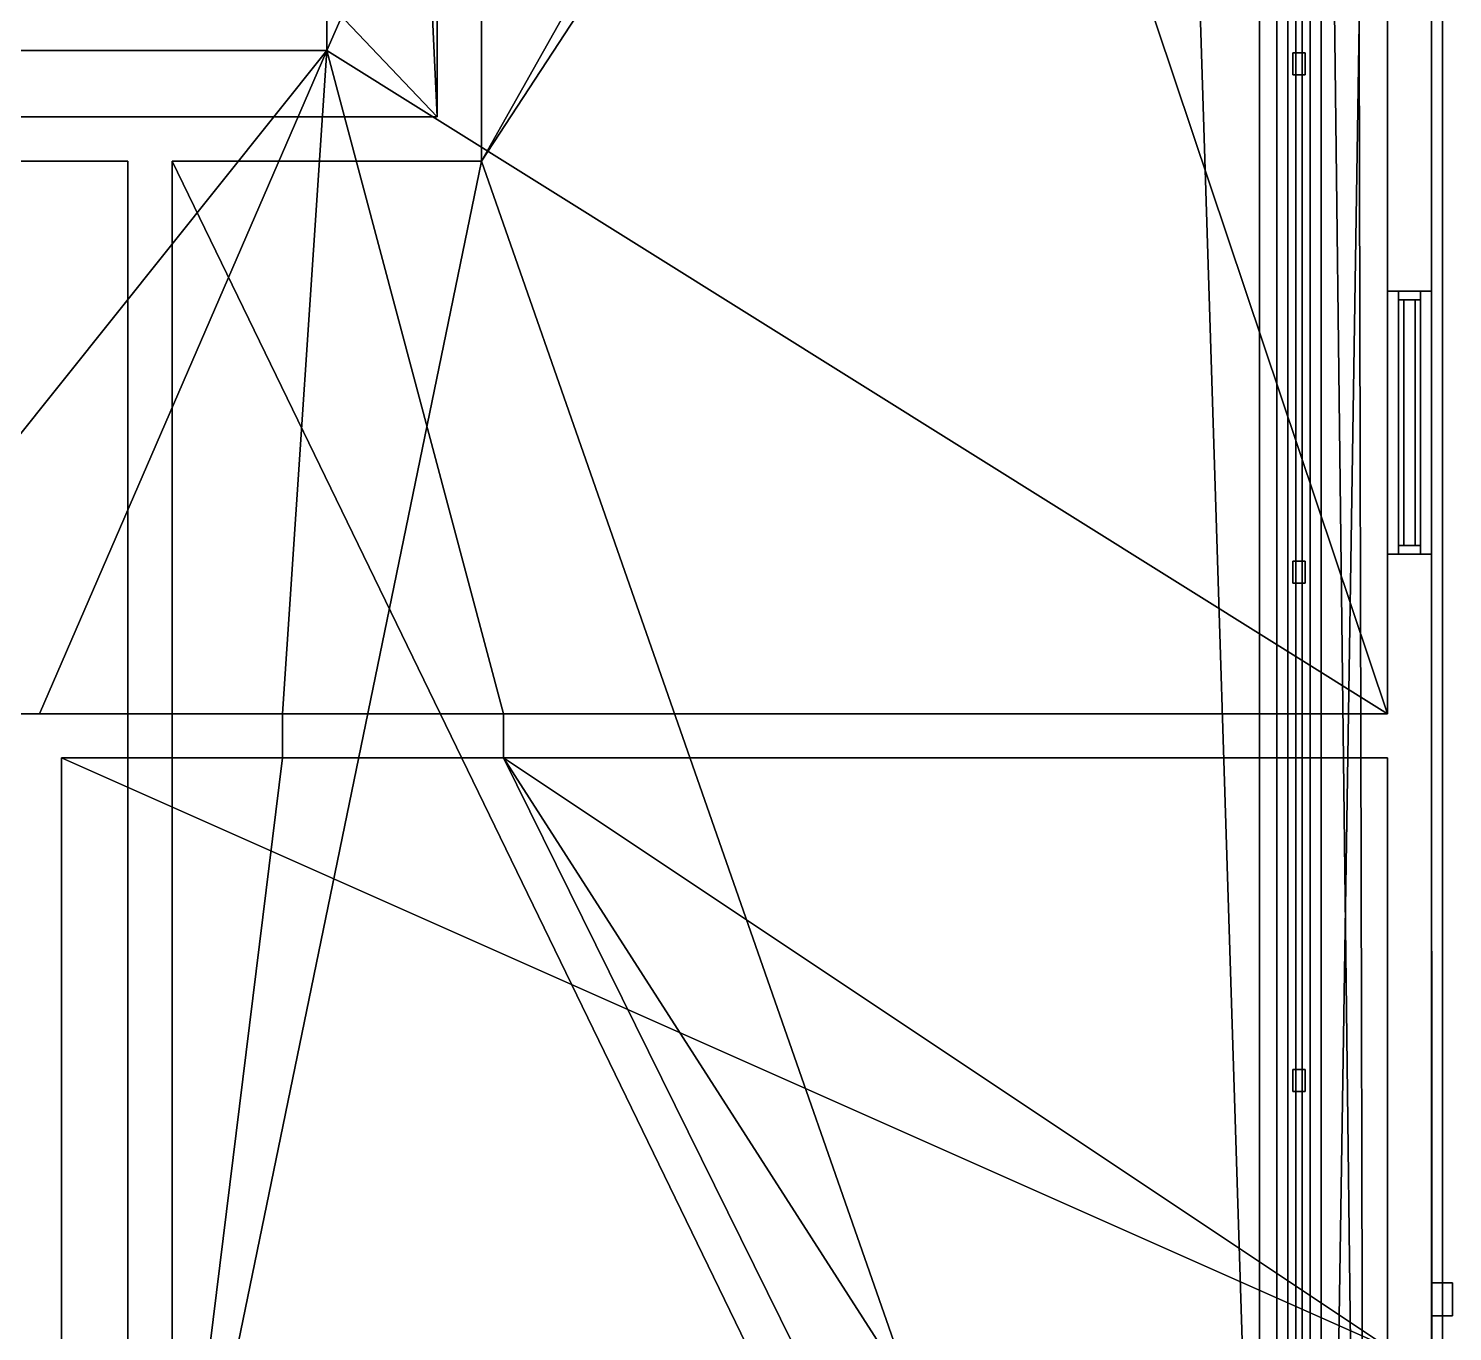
# Model space of a CAD drawing. Extents: x -7.1 to 5.5, y -11 to 12.
# Drawn here: x -0.96 to 5.48, y -5.3 to 0.6 of the extents above; entities that cross this region are included whole.
import ezdxf

# ---------------------------------------------------------------- set-up
doc = ezdxf.new("R2010")
doc.units = 0

msp = doc.modelspace()

# ---------------------------------------------------------------- linework, layer by layer
for points in [[(4.89, 7.2, 0.0953), (4.89, 5.7, 0.0953), (5.09, -10.8667, 0.0953), (5.04, 10.1, 0.0953)], [(5.09, -10.8667, 0.0953), (5.09, -10.8667, -0.0047), (5.04, 10.1, -0.0047), (5.04, 10.1, 0.0953)], [(4.89, 7.2, 3.0953), (4.89, 9.9, 3.2953), (4.89, -10.5, 3.2953), (4.89, 5.7, 3.0953)], [(4.89, 9.9, 3.2953), (5.14, 7.7, 3.2953), (5.14, 5.7, 3.2953), (4.89, -10.5, 3.2953)], [(5.39, 5.7, 22.7697), (5.44, 5.75, 22.7697), (5.44, -11.05, 22.7697), (5.39, -11, 22.7697)], [(5.39, -11, 22.9), (5.44, -11.05, 22.9), (5.44, 5.75, 22.9), (5.39, 5.7, 22.9)], [(5.44, 5.75, 22.7697), (5.44, 5.75, 22.9), (5.44, -11.05, 22.9), (5.44, -11.05, 22.7697)], [(0.39, 0.5, 6.4953), (0.39, 0.5, 3.4953), (0.39, 5.7, 3.4953), (0.39, 5.7, 6.4953)], [(2.54, 5.4, 6.4953), (0.39, 0.5, 6.4953), (0.39, 5.7, 6.4953)], [(2.54, 5.4, 3.4953), (0.39, 5.7, 3.4953), (0.39, 0.5, 3.4953)], [(0.39, 0.5, 10.0953), (0.39, 0.5, 7.0953), (0.39, 5.7, 7.0953), (0.39, 5.7, 10.0953)], [(2.54, 5.4, 10.0953), (0.39, 0.5, 10.0953), (0.39, 5.7, 10.0953)], [(2.54, 5.4, 7.0953), (0.39, 5.7, 7.0953), (0.39, 0.5, 7.0953)], [(0.39, 0.5, 13.6953), (0.39, 0.5, 10.6953), (0.39, 5.7, 10.6953), (0.39, 5.7, 13.6953)], [(2.54, 5.4, 13.6953), (0.39, 0.5, 13.6953), (0.39, 5.7, 13.6953)], [(2.54, 5.4, 10.6953), (0.39, 5.7, 10.6953), (0.39, 0.5, 10.6953)], [(0.39, 0.5, 17.2953), (0.39, 0.5, 14.2953), (0.39, 5.7, 14.2953), (0.39, 5.7, 17.2953)], [(2.54, 5.4, 17.2953), (0.39, 0.5, 17.2953), (0.39, 5.7, 17.2953)], [(2.54, 5.4, 14.2953), (0.39, 5.7, 14.2953), (0.39, 0.5, 14.2953)], [(0.39, 0.5, 20.8953), (0.39, 0.5, 17.8953), (0.39, 5.7, 17.8953), (0.39, 5.7, 20.8953)], [(2.54, 5.4, 20.8953), (0.39, 0.5, 20.8953), (0.39, 5.7, 20.8953)], [(2.54, 5.4, 17.8953), (0.39, 5.7, 17.8953), (0.39, 0.5, 17.8953)], [(1.09, 0, 3.0953), (1.09, 5.7, 3.0953), (4.19, 5.5, 3.0953)], [(1.09, 0, 0.0953), (4.19, 5.5, 0.0953), (4.19, 5.7, 0.0953), (1.09, 5.7, 0.0953)], [(1.09, 0, 3.0953), (1.09, 0, 0.0953), (1.09, 5.7, 0.0953), (1.09, 5.7, 3.0953)], [(5.39, -11, 23.0261), (5.39, 5.7, 23.0261), (4.6118, 5.1986, 23.0261), (4.6118, -10.4986, 23.0261)], [(4.89, 5.7, 3.0953), (4.89, -10.5, 3.2953), (4.89, -8.88, 2.8703), (4.89, 5.13, 2.8703)], [(4.89, -10.5, 3.2953), (5.14, 5.7, 3.2953), (5.39, 5.7, 3.2953), (5.39, -11, 3.2953)], [(4.89, -10.5, 0.0953), (4.89, 5.7, 0.0953), (4.89, 5.13, 0.4203), (4.89, -8.88, 0.4203)], [(4.89, 5.7, 0.0953), (4.89, -10.5, 0.0953), (5.09, -10.8667, 0.0953)], [(5.39, 5.7, 3.2953), (5.39, 5.7, 3.4953), (5.39, -11, 3.4953), (5.39, -11, 3.2953)], [(5.39, 5.7, 21.4953), (5.39, 5.7, 23.0261), (5.39, -11, 23.0261), (5.39, -11, 21.4953)], [(0.89, 0.2, 3.0953), (-1.11, 2.3, 3.0953), (-1.11, 5.5, 3.0953), (0.89, 5.5, 3.0953)], [(0.64, 5.5, 0.0953), (-0.36, 5.5, 0.0953), (-1.11, 2.3, 0.0953), (0.89, 0.2, 0.0953)], [(0.89, 0.2, 0.0953), (0.89, 5.5, 0.0953), (0.64, 5.5, 0.0953)], [(0.89, 0.2, 0.0953), (0.89, 0.2, 3.0953), (0.89, 5.5, 3.0953), (0.89, 5.5, 0.0953)], [(1.09, 0, 3.0953), (4.19, 5.5, 3.0953), (4.69, 5.5, 3.0953)], [(4.69, -10.3, 3.0953), (1.09, 0, 3.0953), (4.69, 5.5, 3.0953)], [(4.69, -10.3, 0.0953), (4.19, 5.5, 0.0953), (1.09, 0, 0.0953)], [(4.69, -10.3, 0.0953), (4.69, 5.5, 0.0953), (4.19, 5.5, 0.0953)], [(4.69, -10.3, 3.0953), (4.69, 5.5, 3.0953), (4.69, 5.13, 2.8703), (4.69, -8.88, 2.8703)], [(4.69, -10.3, 0.0953), (4.69, -8.88, 0.4203), (4.69, 5.13, 0.4203), (4.69, 5.5, 0.0953)], [(2.54, 5.4, 6.4953), (5.19, -2.5, 6.4953), (0.39, 0.5, 6.4953)], [(5.19, -2.5, 3.4953), (2.54, 5.4, 3.4953), (0.39, 0.5, 3.4953)], [(2.54, 5.4, 10.0953), (5.19, -2.5, 10.0953), (0.39, 0.5, 10.0953)], [(5.19, -2.5, 7.0953), (2.54, 5.4, 7.0953), (0.39, 0.5, 7.0953)], [(2.54, 5.4, 13.6953), (5.19, -2.5, 13.6953), (0.39, 0.5, 13.6953)], [(5.19, -2.5, 10.6953), (2.54, 5.4, 10.6953), (0.39, 0.5, 10.6953)], [(2.54, 5.4, 17.2953), (5.19, -2.5, 17.2953), (0.39, 0.5, 17.2953)], [(5.19, -2.5, 14.2953), (2.54, 5.4, 14.2953), (0.39, 0.5, 14.2953)], [(2.54, 5.4, 20.8953), (5.19, -2.5, 20.8953), (0.39, 0.5, 20.8953)], [(5.19, -2.5, 17.8953), (2.54, 5.4, 17.8953), (0.39, 0.5, 17.8953)], [(5.19, -2.5, 3.4953), (5.19, 1.45, 3.4953), (2.54, 5.4, 3.4953)], [(5.19, 1.45, 6.4953), (5.19, -2.5, 6.4953), (2.54, 5.4, 6.4953)], [(5.19, -2.5, 7.0953), (5.19, 1.45, 7.0953), (2.54, 5.4, 7.0953)], [(5.19, 1.45, 10.0953), (5.19, -2.5, 10.0953), (2.54, 5.4, 10.0953)], [(5.19, -2.5, 10.6953), (5.19, 1.45, 10.6953), (2.54, 5.4, 10.6953)], [(5.19, 1.45, 13.6953), (5.19, -2.5, 13.6953), (2.54, 5.4, 13.6953)], [(5.19, -2.5, 14.2953), (5.19, 1.45, 14.2953), (2.54, 5.4, 14.2953)], [(5.19, 1.45, 17.2953), (5.19, -2.5, 17.2953), (2.54, 5.4, 17.2953)], [(5.19, -2.5, 17.8953), (5.19, 1.45, 17.8953), (2.54, 5.4, 17.8953)], [(5.19, 1.45, 20.8953), (5.19, -2.5, 20.8953), (2.54, 5.4, 20.8953)], [(-6.2318, -10.4986, 23.4761), (4.6118, -10.4986, 23.4761), (4.6118, 5.1986, 23.4761), (-6.2318, 5.1986, 23.4761)], [(4.6118, 5.1986, 23.0261), (4.6118, 5.1986, 23.4761), (4.6118, -10.4986, 23.4761), (4.6118, -10.4986, 23.0261)], [(4.89, -8.88, 2.8703), (4.69, -8.88, 2.8703), (4.69, 5.13, 2.8703), (4.89, 5.13, 2.8703)], [(4.89, -8.88, 0.4203), (4.89, 5.13, 0.4203), (4.69, 5.13, 0.4203), (4.69, -8.88, 0.4203)], [(4.74, 5.13, 2.8703), (4.74, 5.08, 2.8203), (4.74, -8.83, 2.8203), (4.74, -8.88, 2.8703)], [(4.74, -8.88, 0.4203), (4.74, -8.83, 0.4703), (4.74, 5.08, 0.4703), (4.74, 5.13, 0.4203)], [(4.84, -8.88, 2.8703), (4.84, -8.83, 2.8203), (4.84, 5.08, 2.8203), (4.84, 5.13, 2.8703)], [(4.84, 5.13, 0.4203), (4.84, 5.08, 0.4703), (4.84, -8.83, 0.4703), (4.84, -8.88, 0.4203)], [(4.74, 5.08, 0.4703), (4.74, -8.83, 0.4703), (4.84, -8.83, 0.4703), (4.84, 5.08, 0.4703)], [(4.84, -8.83, 2.8203), (4.74, -8.83, 2.8203), (4.74, 5.08, 2.8203), (4.84, 5.08, 2.8203)], [(4.775, -8.83, 0.4703), (4.775, -8.83, 2.8203), (4.775, 5.08, 2.8203), (4.775, 5.08, 0.4703)], [(4.805, -8.83, 0.4703), (4.775, -8.83, 0.4703), (4.775, 5.08, 0.4703), (4.805, 5.08, 0.4703)], [(4.805, -8.83, 2.8203), (4.805, 5.08, 2.8203), (4.775, 5.08, 2.8203), (4.775, -8.83, 2.8203)], [(4.805, 5.08, 0.4703), (4.805, 5.08, 2.8203), (4.805, -8.83, 2.8203), (4.805, -8.83, 0.4703)], [(-6.31, 0.2, 3.0953), (-6.31, 2.3, 3.0953), (-1.11, 2.3, 3.0953), (0.89, 0.2, 3.0953)], [(0.89, 0.2, 0.0953), (-1.11, 2.3, 0.0953), (-6.31, 2.3, 0.0953), (-6.31, 0.2, 0.0953)], [(5.19, -2.5, 3.4953), (5.19, -1.7784, 4.3173), (5.19, -0.5882, 4.3173), (5.19, 1.45, 3.4953)], [(5.19, 1.45, 6.4953), (5.19, -0.5882, 5.6732), (5.19, -1.7784, 5.6732), (5.19, -2.5, 6.4953)], [(5.19, 1.45, 3.4953), (5.19, -0.5882, 4.3173), (5.19, -0.5882, 5.6732), (5.19, 1.45, 6.4953)], [(5.19, -2.5, 7.0953), (5.19, -1.7784, 7.9173), (5.19, -0.5882, 7.9173), (5.19, 1.45, 7.0953)], [(5.19, 1.45, 10.0953), (5.19, -0.5882, 9.2733), (5.19, -1.7784, 9.2733), (5.19, -2.5, 10.0953)], [(5.19, 1.45, 7.0953), (5.19, -0.5882, 7.9173), (5.19, -0.5882, 9.2733), (5.19, 1.45, 10.0953)], [(5.19, -2.5, 10.6953), (5.19, -1.7784, 11.5173), (5.19, -0.5882, 11.5173), (5.19, 1.45, 10.6953)], [(5.19, 1.45, 13.6953), (5.19, -0.5882, 12.8733), (5.19, -1.7784, 12.8733), (5.19, -2.5, 13.6953)], [(5.19, 1.45, 10.6953), (5.19, -0.5882, 11.5173), (5.19, -0.5882, 12.8733), (5.19, 1.45, 13.6953)], [(5.19, -2.5, 14.2953), (5.19, -1.7784, 15.1173), (5.19, -0.5882, 15.1173), (5.19, 1.45, 14.2953)], [(5.19, 1.45, 17.2953), (5.19, -0.5882, 16.4733), (5.19, -1.7784, 16.4733), (5.19, -2.5, 17.2953)], [(5.19, 1.45, 14.2953), (5.19, -0.5882, 15.1173), (5.19, -0.5882, 16.4733), (5.19, 1.45, 17.2953)], [(5.19, -2.5, 17.8953), (5.19, -1.7784, 18.7173), (5.19, -0.5882, 18.7173), (5.19, 1.45, 17.8953)], [(5.19, 1.45, 20.8953), (5.19, -0.5882, 20.0733), (5.19, -1.7784, 20.0733), (5.19, -2.5, 20.8953)], [(5.19, 1.45, 17.8953), (5.19, -0.5882, 18.7173), (5.19, -0.5882, 20.0733), (5.19, 1.45, 20.8953)], [(5.39, 1.45, 7.0953), (5.39, -0.5882, 5.6732), (5.39, -0.5882, 4.3173), (5.39, 1.45, 3.4953)], [(5.39, 1.45, 3.4953), (5.39, -0.5882, 4.3173), (5.39, -1.7784, 4.3173), (5.39, -5.3667, 3.4953)], [(5.39, -5.3667, 7.0953), (5.39, -1.7784, 5.6732), (5.39, -0.5882, 5.6732), (5.39, 1.45, 7.0953)], [(5.39, 1.45, 10.6953), (5.39, -0.5882, 9.2733), (5.39, -0.5882, 7.9173), (5.39, 1.45, 7.0953)], [(5.39, 1.45, 7.0953), (5.39, -0.5882, 7.9173), (5.39, -1.7784, 7.9173), (5.39, -5.3667, 7.0953)], [(5.39, -5.3667, 10.6953), (5.39, -1.7784, 9.2733), (5.39, -0.5882, 9.2733), (5.39, 1.45, 10.6953)], [(5.39, 1.45, 14.2953), (5.39, -0.5882, 12.8733), (5.39, -0.5882, 11.5173), (5.39, 1.45, 10.6953)], [(5.39, 1.45, 10.6953), (5.39, -0.5882, 11.5173), (5.39, -1.7784, 11.5173), (5.39, -5.3667, 10.6953)], [(5.39, -5.3667, 14.2953), (5.39, -1.7784, 12.8733), (5.39, -0.5882, 12.8733), (5.39, 1.45, 14.2953)], [(5.39, 1.45, 17.8953), (5.39, -0.5882, 16.4733), (5.39, -0.5882, 15.1173), (5.39, 1.45, 14.2953)], [(5.39, 1.45, 14.2953), (5.39, -0.5882, 15.1173), (5.39, -1.7784, 15.1173), (5.39, -5.3667, 14.2953)], [(5.39, -5.3667, 17.8953), (5.39, -1.7784, 16.4733), (5.39, -0.5882, 16.4733), (5.39, 1.45, 17.8953)], [(5.39, 1.45, 17.8953), (5.39, -0.5882, 18.7173), (5.39, -1.7784, 18.7173), (5.3905, -5.3667, 17.8953)], [(5.39, 1.45, 21.4953), (5.39, -0.5882, 20.0733), (5.39, -0.5882, 18.7173), (5.39, 1.45, 17.8953)], [(5.39, -5.3667, 21.4953), (5.39, -1.7784, 20.0733), (5.39, -0.5882, 20.0733), (5.39, 1.45, 21.4953)], [(-6.81, 0.5, 6.4953), (-6.81, 0.5, 3.5309), (0.39, 0.5, 3.4953), (0.39, 0.5, 6.4953)], [(0.39, 0.5, 3.4953), (-6.81, 0.5, 3.5309), (-3.01, -2.5, 3.4953), (-2.01, -2.5, 3.4953)], [(-0.91, -2.5, 6.4953), (-6.81, -2.5, 6.4953), (-6.81, 0.5, 6.4953), (0.39, 0.5, 6.4953)], [(-6.81, 0.5, 10.0953), (-6.81, 0.5, 7.1309), (0.39, 0.5, 7.0953), (0.39, 0.5, 10.0953)], [(0.39, 0.5, 7.0953), (-6.81, 0.5, 7.1309), (-3.01, -2.5, 7.0953), (-2.01, -2.5, 7.0953)], [(-0.91, -2.5, 10.0953), (-6.81, -2.5, 10.0953), (-6.81, 0.5, 10.0953), (0.39, 0.5, 10.0953)], [(-6.81, 0.5, 13.6953), (-6.81, 0.5, 10.7309), (0.39, 0.5, 10.6953), (0.39, 0.5, 13.6953)], [(0.39, 0.5, 10.6953), (-6.81, 0.5, 10.7309), (-3.01, -2.5, 10.6953), (-2.01, -2.5, 10.6953)], [(-0.91, -2.5, 13.6953), (-6.81, -2.5, 13.6953), (-6.81, 0.5, 13.6953), (0.39, 0.5, 13.6953)], [(-6.81, 0.5, 17.2953), (-6.81, 0.5, 14.3309), (0.39, 0.5, 14.2953), (0.39, 0.5, 17.2953)], [(0.39, 0.5, 14.2953), (-6.81, 0.5, 14.3309), (-3.01, -2.5, 14.2953), (-2.01, -2.5, 14.2953)], [(-0.91, -2.5, 17.2953), (-6.81, -2.5, 17.2953), (-6.81, 0.5, 17.2953), (0.39, 0.5, 17.2953)], [(-6.81, 0.5, 20.8953), (-6.81, 0.5, 17.9309), (0.39, 0.5, 17.8953), (0.39, 0.5, 20.8953)], [(0.39, 0.5, 17.8953), (-6.81, 0.5, 17.9309), (-3.01, -2.5, 17.8953), (-2.01, -2.5, 17.8953)], [(-0.91, -2.5, 20.8953), (-6.81, -2.5, 20.8953), (-6.81, 0.5, 20.8953), (0.39, 0.5, 20.8953)], [(-2.01, -2.5, 3.4953), (0.19, -2.5, 3.4953), (0.39, 0.5, 3.4953)], [(-2.01, -2.5, 7.0953), (0.19, -2.5, 7.0953), (0.39, 0.5, 7.0953)], [(-2.01, -2.5, 10.6953), (0.19, -2.5, 10.6953), (0.39, 0.5, 10.6953)], [(-2.01, -2.5, 14.2953), (0.19, -2.5, 14.2953), (0.39, 0.5, 14.2953)], [(-2.01, -2.5, 17.8953), (0.19, -2.5, 17.8953), (0.39, 0.5, 17.8953)], [(5.19, -2.5, 6.4953), (-0.91, -2.5, 6.4953), (0.39, 0.5, 6.4953)], [(5.19, -2.5, 10.0953), (-0.91, -2.5, 10.0953), (0.39, 0.5, 10.0953)], [(5.19, -2.5, 13.6953), (-0.91, -2.5, 13.6953), (0.39, 0.5, 13.6953)], [(5.19, -2.5, 17.2953), (-0.91, -2.5, 17.2953), (0.39, 0.5, 17.2953)], [(5.19, -2.5, 20.8953), (-0.91, -2.5, 20.8953), (0.39, 0.5, 20.8953)], [(0.19, -2.5, 3.4953), (1.19, -2.5, 3.4953), (0.39, 0.5, 3.4953)], [(0.19, -2.5, 7.0953), (1.19, -2.5, 7.0953), (0.39, 0.5, 7.0953)], [(0.19, -2.5, 10.6953), (1.19, -2.5, 10.6953), (0.39, 0.5, 10.6953)], [(0.19, -2.5, 14.2953), (1.19, -2.5, 14.2953), (0.39, 0.5, 14.2953)], [(0.19, -2.5, 17.8953), (1.19, -2.5, 17.8953), (0.39, 0.5, 17.8953)], [(1.19, -2.5, 3.4953), (5.19, -2.5, 3.4953), (0.39, 0.5, 3.4953)], [(1.19, -2.5, 7.0953), (5.19, -2.5, 7.0953), (0.39, 0.5, 7.0953)], [(1.19, -2.5, 10.6953), (5.19, -2.5, 10.6953), (0.39, 0.5, 10.6953)], [(1.19, -2.5, 14.2953), (5.19, -2.5, 14.2953), (0.39, 0.5, 14.2953)], [(1.19, -2.5, 17.8953), (5.19, -2.5, 17.8953), (0.39, 0.5, 17.8953)], [(4.7625, 0.3901, 2.8203), (4.7625, 0.4901, 2.8203), (4.7625, 0.4901, 0.4703), (4.7625, 0.3901, 0.4703)], [(4.7625, 0.4901, 2.8203), (4.8174, 0.4901, 2.8203), (4.8174, 0.4901, 0.4703), (4.7625, 0.4901, 0.4703)], [(4.8174, 0.3901, 0.4703), (4.8174, 0.4901, 0.4703), (4.8174, 0.4901, 2.8203), (4.8174, 0.3901, 2.8203)], [(4.7625, 0.3901, 2.8203), (4.7625, 0.3901, 0.4703), (4.8174, 0.3901, 0.4703), (4.8174, 0.3901, 2.8203)], [(-6.31, 0.2, 0.0953), (-6.31, 0.2, 3.0953), (0.89, 0.2, 3.0953), (0.89, 0.2, 0.0953)], [(-6.31, -10.3, 3.0953), (-6.31, 0, 3.0953), (-0.51, 0, 3.0953), (-0.51, -10.3, 3.0953)], [(-6.31, -10.3, 0.0953), (-0.51, -8.8, 0.0953), (-0.51, -6.8, 0.0953), (-6.31, 0, 0.0953)], [(-6.31, 0, 0.0953), (-0.51, -6.8, 0.0953), (-0.51, 0, 0.0953)], [(-6.31, 0, 3.0953), (-6.31, 0, 0.0953), (-0.51, 0, 0.0953), (-0.51, 0, 3.0953)], [(-0.51, 0, 3.0953), (-0.51, -6.8, 2.0953), (-0.51, -8.8, 2.0953), (-0.51, -10.3, 3.0953)], [(-0.51, -6.8, 0.0953), (-0.51, -6.8, 2.0953), (-0.51, 0, 0.0953)], [(-0.51, -6.8, 2.0953), (-0.51, 0, 3.0953), (-0.51, 0, 0.0953)], [(4.69, -10.3, 3.0953), (-0.31, 0, 3.0953), (1.09, 0, 3.0953)], [(4.69, -10.3, 3.0953), (-0.31, -10.3, 3.0953), (-0.31, 0, 3.0953)], [(-0.31, -6.8, 0.0953), (-0.31, -8.8, 0.0953), (4.69, -10.3, 0.0953), (1.09, 0, 0.0953)], [(-0.31, 0, 0.0953), (-0.31, -6.8, 0.0953), (1.09, 0, 0.0953)], [(-0.31, 0, 3.0953), (-0.31, 0, 0.0953), (1.09, 0, 0.0953), (1.09, 0, 3.0953)], [(-0.31, 0, 3.0953), (-0.31, -6.8, 2.0953), (-0.31, -6.8, 0.0953), (-0.31, 0, 0.0953)], [(-0.31, 0, 3.0953), (-0.31, -10.3, 3.0953), (-0.31, -8.8, 2.0953), (-0.31, -6.8, 2.0953)], [(5.19, -0.5882, 4.3173), (5.19, -1.7784, 4.3173), (5.39, -1.7784, 4.3173), (5.39, -0.5882, 4.3173)], [(5.19, -0.5882, 4.3173), (5.39, -0.5882, 4.3173), (5.39, -0.5882, 5.6732), (5.19, -0.5882, 5.6732)], [(5.19, -1.7784, 5.6732), (5.19, -0.5882, 5.6732), (5.39, -0.5882, 5.6732), (5.39, -1.7784, 5.6732)], [(5.19, -0.5882, 7.9173), (5.19, -1.7784, 7.9173), (5.39, -1.7784, 7.9173), (5.39, -0.5882, 7.9173)], [(5.19, -0.5882, 7.9173), (5.39, -0.5882, 7.9173), (5.39, -0.5882, 9.2733), (5.19, -0.5882, 9.2733)], [(5.19, -1.7784, 9.2733), (5.19, -0.5882, 9.2733), (5.39, -0.5882, 9.2733), (5.39, -1.7784, 9.2733)], [(5.19, -0.5882, 11.5173), (5.19, -1.7784, 11.5173), (5.39, -1.7784, 11.5173), (5.39, -0.5882, 11.5173)], [(5.19, -0.5882, 11.5173), (5.39, -0.5882, 11.5173), (5.39, -0.5882, 12.8733), (5.19, -0.5882, 12.8733)], [(5.19, -1.7784, 12.8733), (5.19, -0.5882, 12.8733), (5.39, -0.5882, 12.8733), (5.39, -1.7784, 12.8733)], [(5.19, -0.5882, 15.1173), (5.19, -1.7784, 15.1173), (5.39, -1.7784, 15.1173), (5.39, -0.5882, 15.1173)], [(5.19, -0.5882, 15.1173), (5.39, -0.5882, 15.1173), (5.39, -0.5882, 16.4733), (5.19, -0.5882, 16.4733)], [(5.19, -1.7784, 16.4733), (5.19, -0.5882, 16.4733), (5.39, -0.5882, 16.4733), (5.39, -1.7784, 16.4733)], [(5.19, -0.5882, 18.7173), (5.19, -1.7784, 18.7173), (5.39, -1.7784, 18.7173), (5.39, -0.5882, 18.7173)], [(5.19, -0.5882, 18.7173), (5.39, -0.5882, 18.7173), (5.39, -0.5882, 20.0733), (5.19, -0.5882, 20.0733)], [(5.19, -1.7784, 20.0733), (5.19, -0.5882, 20.0733), (5.39, -0.5882, 20.0733), (5.39, -1.7784, 20.0733)], [(5.24, -0.5882, 4.3173), (5.24, -0.6282, 4.3573), (5.24, -0.6282, 5.6332), (5.24, -0.5882, 5.6732)], [(5.24, -0.5882, 5.6732), (5.24, -0.6282, 5.6332), (5.24, -1.7384, 5.6332), (5.24, -1.7784, 5.6732)], [(5.24, -1.7784, 4.3173), (5.24, -1.7384, 4.3573), (5.24, -0.6282, 4.3573), (5.24, -0.5882, 4.3173)], [(5.24, -0.5882, 7.9173), (5.24, -0.6282, 7.9573), (5.24, -0.6282, 9.2333), (5.24, -0.5882, 9.2733)], [(5.24, -0.5882, 9.2733), (5.24, -0.6282, 9.2333), (5.24, -1.7384, 9.2333), (5.24, -1.7784, 9.2733)], [(5.24, -1.7784, 7.9173), (5.24, -1.7384, 7.9573), (5.24, -0.6282, 7.9573), (5.24, -0.5882, 7.9173)], [(5.24, -0.5882, 11.5173), (5.24, -0.6282, 11.5573), (5.24, -0.6282, 12.8333), (5.24, -0.5882, 12.8733)], [(5.24, -0.5882, 12.8733), (5.24, -0.6282, 12.8333), (5.24, -1.7384, 12.8333), (5.24, -1.7784, 12.8733)], [(5.24, -1.7784, 11.5173), (5.24, -1.7384, 11.5573), (5.24, -0.6282, 11.5573), (5.24, -0.5882, 11.5173)], [(5.24, -0.5882, 15.1173), (5.24, -0.6282, 15.1573), (5.24, -0.6282, 16.4333), (5.24, -0.5882, 16.4733)], [(5.24, -0.5882, 16.4733), (5.24, -0.6282, 16.4333), (5.24, -1.7384, 16.4333), (5.24, -1.7784, 16.4733)], [(5.24, -1.7784, 15.1173), (5.24, -1.7384, 15.1573), (5.24, -0.6282, 15.1573), (5.24, -0.5882, 15.1173)], [(5.24, -0.5882, 18.7173), (5.24, -0.6282, 18.7573), (5.24, -0.6282, 20.0333), (5.24, -0.5882, 20.0733)], [(5.24, -0.5882, 20.0733), (5.24, -0.6282, 20.0333), (5.24, -1.7384, 20.0333), (5.24, -1.7784, 20.0733)], [(5.24, -1.7784, 18.7173), (5.24, -1.7384, 18.7573), (5.24, -0.6282, 18.7573), (5.24, -0.5882, 18.7173)], [(5.24, -0.6282, 4.3573), (5.34, -0.6282, 4.3573), (5.34, -0.6282, 5.6332), (5.24, -0.6282, 5.6332)], [(5.24, -1.7384, 5.6332), (5.24, -0.6282, 5.6332), (5.34, -0.6282, 5.6332), (5.34, -1.7384, 5.6332)], [(5.24, -0.6282, 4.3573), (5.24, -1.7384, 4.3573), (5.34, -1.7384, 4.3573), (5.34, -0.6282, 4.3573)], [(5.24, -0.6282, 7.9573), (5.34, -0.6282, 7.9573), (5.34, -0.6282, 9.2333), (5.24, -0.6282, 9.2333)], [(5.24, -1.7384, 9.2333), (5.24, -0.6282, 9.2333), (5.34, -0.6282, 9.2333), (5.34, -1.7384, 9.2333)], [(5.24, -0.6282, 7.9573), (5.24, -1.7384, 7.9573), (5.34, -1.7384, 7.9573), (5.34, -0.6282, 7.9573)], [(5.24, -0.6282, 11.5573), (5.34, -0.6282, 11.5573), (5.34, -0.6282, 12.8333), (5.24, -0.6282, 12.8333)], [(5.24, -1.7384, 12.8333), (5.24, -0.6282, 12.8333), (5.34, -0.6282, 12.8333), (5.34, -1.7384, 12.8333)], [(5.24, -0.6282, 11.5573), (5.24, -1.7384, 11.5573), (5.34, -1.7384, 11.5573), (5.34, -0.6282, 11.5573)], [(5.24, -0.6282, 15.1573), (5.34, -0.6282, 15.1573), (5.34, -0.6282, 16.4333), (5.24, -0.6282, 16.4333)], [(5.24, -1.7384, 16.4333), (5.24, -0.6282, 16.4333), (5.34, -0.6282, 16.4333), (5.34, -1.7384, 16.4333)], [(5.24, -0.6282, 15.1573), (5.24, -1.7384, 15.1573), (5.34, -1.7384, 15.1573), (5.34, -0.6282, 15.1573)], [(5.24, -0.6282, 18.7573), (5.34, -0.6282, 18.7573), (5.34, -0.6282, 20.0333), (5.24, -0.6282, 20.0333)], [(5.24, -1.7384, 20.0333), (5.24, -0.6282, 20.0333), (5.34, -0.6282, 20.0333), (5.34, -1.7384, 20.0333)], [(5.24, -0.6282, 18.7573), (5.24, -1.7384, 18.7573), (5.34, -1.7384, 18.7573), (5.34, -0.6282, 18.7573)], [(5.265, -0.6282, 4.3573), (5.265, -1.7384, 4.3573), (5.265, -1.7384, 5.6332), (5.265, -0.6282, 5.6332)], [(5.265, -0.6282, 4.3573), (5.315, -0.6282, 4.3573), (5.315, -1.7384, 4.3573), (5.265, -1.7384, 4.3573)], [(5.265, -0.6282, 4.3573), (5.265, -0.6282, 5.6332), (5.315, -0.6282, 5.6332), (5.315, -0.6282, 4.3573)], [(5.265, -1.7384, 5.6332), (5.315, -1.7384, 5.6332), (5.315, -0.6282, 5.6332), (5.265, -0.6282, 5.6332)], [(5.265, -0.6282, 7.9573), (5.265, -1.7384, 7.9573), (5.265, -1.7384, 9.2333), (5.265, -0.6282, 9.2333)], [(5.265, -0.6282, 7.9573), (5.315, -0.6282, 7.9573), (5.315, -1.7384, 7.9573), (5.265, -1.7384, 7.9573)], [(5.265, -0.6282, 7.9573), (5.265, -0.6282, 9.2333), (5.315, -0.6282, 9.2333), (5.315, -0.6282, 7.9573)], [(5.265, -1.7384, 9.2333), (5.315, -1.7384, 9.2333), (5.315, -0.6282, 9.2333), (5.265, -0.6282, 9.2333)], [(5.265, -0.6282, 11.5573), (5.265, -1.7384, 11.5573), (5.265, -1.7384, 12.8333), (5.265, -0.6282, 12.8333)], [(5.265, -0.6282, 11.5573), (5.315, -0.6282, 11.5573), (5.315, -1.7384, 11.5573), (5.265, -1.7384, 11.5573)], [(5.265, -0.6282, 11.5573), (5.265, -0.6282, 12.8333), (5.315, -0.6282, 12.8333), (5.315, -0.6282, 11.5573)], [(5.265, -1.7384, 12.8333), (5.315, -1.7384, 12.8333), (5.315, -0.6282, 12.8333), (5.265, -0.6282, 12.8333)], [(5.265, -0.6282, 15.1573), (5.265, -1.7384, 15.1573), (5.265, -1.7384, 16.4333), (5.265, -0.6282, 16.4333)], [(5.265, -0.6282, 15.1573), (5.315, -0.6282, 15.1573), (5.315, -1.7384, 15.1573), (5.265, -1.7384, 15.1573)], [(5.265, -0.6282, 15.1573), (5.265, -0.6282, 16.4333), (5.315, -0.6282, 16.4333), (5.315, -0.6282, 15.1573)], [(5.265, -1.7384, 16.4333), (5.315, -1.7384, 16.4333), (5.315, -0.6282, 16.4333), (5.265, -0.6282, 16.4333)], [(5.265, -0.6282, 18.7573), (5.265, -1.7384, 18.7573), (5.265, -1.7384, 20.0333), (5.265, -0.6282, 20.0333)], [(5.265, -0.6282, 18.7573), (5.315, -0.6282, 18.7573), (5.315, -1.7384, 18.7573), (5.265, -1.7384, 18.7573)], [(5.265, -0.6282, 18.7573), (5.265, -0.6282, 20.0333), (5.315, -0.6282, 20.0333), (5.315, -0.6282, 18.7573)], [(5.265, -1.7384, 20.0333), (5.315, -1.7384, 20.0333), (5.315, -0.6282, 20.0333), (5.265, -0.6282, 20.0333)], [(5.315, -1.7384, 4.3573), (5.315, -0.6282, 4.3573), (5.315, -0.6282, 5.6332), (5.315, -1.7384, 5.6332)], [(5.315, -1.7384, 7.9573), (5.315, -0.6282, 7.9573), (5.315, -0.6282, 9.2333), (5.315, -1.7384, 9.2333)], [(5.315, -1.7384, 11.5573), (5.315, -0.6282, 11.5573), (5.315, -0.6282, 12.8333), (5.315, -1.7384, 12.8333)], [(5.315, -1.7384, 15.1573), (5.315, -0.6282, 15.1573), (5.315, -0.6282, 16.4333), (5.315, -1.7384, 16.4333)], [(5.315, -1.7384, 18.7573), (5.315, -0.6282, 18.7573), (5.315, -0.6282, 20.0333), (5.315, -1.7384, 20.0333)], [(5.34, -0.5882, 4.3173), (5.34, -0.6282, 4.3573), (5.34, -1.7384, 4.3573), (5.34, -1.7784, 4.3173)], [(5.34, -1.7784, 5.6732), (5.34, -1.7384, 5.6332), (5.34, -0.6282, 5.6332), (5.34, -0.5882, 5.6732)], [(5.34, -0.5882, 5.6732), (5.34, -0.6282, 5.6332), (5.34, -0.6282, 4.3573), (5.34, -0.5882, 4.3173)], [(5.34, -0.5882, 7.9173), (5.34, -0.6282, 7.9573), (5.34, -1.7384, 7.9573), (5.34, -1.7784, 7.9173)], [(5.34, -1.7784, 9.2733), (5.34, -1.7384, 9.2333), (5.34, -0.6282, 9.2333), (5.34, -0.5882, 9.2733)], [(5.34, -0.5882, 9.2733), (5.34, -0.6282, 9.2333), (5.34, -0.6282, 7.9573), (5.34, -0.5882, 7.9173)], [(5.34, -0.5882, 11.5173), (5.34, -0.6282, 11.5573), (5.34, -1.7384, 11.5573), (5.34, -1.7784, 11.5173)], [(5.34, -1.7784, 12.8733), (5.34, -1.7384, 12.8333), (5.34, -0.6282, 12.8333), (5.34, -0.5882, 12.8733)], [(5.34, -0.5882, 12.8733), (5.34, -0.6282, 12.8333), (5.34, -0.6282, 11.5573), (5.34, -0.5882, 11.5173)], [(5.34, -0.5882, 15.1173), (5.34, -0.6282, 15.1573), (5.34, -1.7384, 15.1573), (5.34, -1.7784, 15.1173)], [(5.34, -1.7784, 16.4733), (5.34, -1.7384, 16.4333), (5.34, -0.6282, 16.4333), (5.34, -0.5882, 16.4733)], [(5.34, -0.5882, 16.4733), (5.34, -0.6282, 16.4333), (5.34, -0.6282, 15.1573), (5.34, -0.5882, 15.1173)], [(5.34, -0.5882, 18.7173), (5.34, -0.6282, 18.7573), (5.34, -1.7384, 18.7573), (5.34, -1.7784, 18.7173)], [(5.34, -1.7784, 20.0733), (5.34, -1.7384, 20.0333), (5.34, -0.6282, 20.0333), (5.34, -0.5882, 20.0733)], [(5.34, -0.5882, 20.0733), (5.34, -0.6282, 20.0333), (5.34, -0.6282, 18.7573), (5.34, -0.5882, 18.7173)], [(5.24, -1.7384, 4.3573), (5.24, -1.7384, 5.6332), (5.34, -1.7384, 5.6332), (5.34, -1.7384, 4.3573)], [(5.24, -1.7784, 5.6732), (5.24, -1.7384, 5.6332), (5.24, -1.7384, 4.3573), (5.24, -1.7784, 4.3173)], [(5.24, -1.7384, 7.9573), (5.24, -1.7384, 9.2333), (5.34, -1.7384, 9.2333), (5.34, -1.7384, 7.9573)], [(5.24, -1.7784, 9.2733), (5.24, -1.7384, 9.2333), (5.24, -1.7384, 7.9573), (5.24, -1.7784, 7.9173)], [(5.24, -1.7384, 11.5573), (5.24, -1.7384, 12.8333), (5.34, -1.7384, 12.8333), (5.34, -1.7384, 11.5573)], [(5.24, -1.7784, 12.8733), (5.24, -1.7384, 12.8333), (5.24, -1.7384, 11.5573), (5.24, -1.7784, 11.5173)], [(5.24, -1.7384, 15.1573), (5.24, -1.7384, 16.4333), (5.34, -1.7384, 16.4333), (5.34, -1.7384, 15.1573)], [(5.24, -1.7784, 16.4733), (5.24, -1.7384, 16.4333), (5.24, -1.7384, 15.1573), (5.24, -1.7784, 15.1173)], [(5.24, -1.7384, 18.7573), (5.24, -1.7384, 20.0333), (5.34, -1.7384, 20.0333), (5.34, -1.7384, 18.7573)], [(5.24, -1.7784, 20.0733), (5.24, -1.7384, 20.0333), (5.24, -1.7384, 18.7573), (5.24, -1.7784, 18.7173)], [(5.265, -1.7384, 4.3573), (5.315, -1.7384, 4.3573), (5.315, -1.7384, 5.6332), (5.265, -1.7384, 5.6332)], [(5.265, -1.7384, 7.9573), (5.315, -1.7384, 7.9573), (5.315, -1.7384, 9.2333), (5.265, -1.7384, 9.2333)], [(5.265, -1.7384, 11.5573), (5.315, -1.7384, 11.5573), (5.315, -1.7384, 12.8333), (5.265, -1.7384, 12.8333)], [(5.265, -1.7384, 15.1573), (5.315, -1.7384, 15.1573), (5.315, -1.7384, 16.4333), (5.265, -1.7384, 16.4333)], [(5.265, -1.7384, 18.7573), (5.315, -1.7384, 18.7573), (5.315, -1.7384, 20.0333), (5.265, -1.7384, 20.0333)], [(5.34, -1.7784, 4.3173), (5.34, -1.7384, 4.3573), (5.34, -1.7384, 5.6332), (5.34, -1.7784, 5.6732)], [(5.34, -1.7784, 7.9173), (5.34, -1.7384, 7.9573), (5.34, -1.7384, 9.2333), (5.34, -1.7784, 9.2733)], [(5.34, -1.7784, 11.5173), (5.34, -1.7384, 11.5573), (5.34, -1.7384, 12.8333), (5.34, -1.7784, 12.8733)], [(5.34, -1.7784, 15.1173), (5.34, -1.7384, 15.1573), (5.34, -1.7384, 16.4333), (5.34, -1.7784, 16.4733)], [(5.34, -1.7784, 18.7173), (5.34, -1.7384, 18.7573), (5.34, -1.7384, 20.0333), (5.34, -1.7784, 20.0733)], [(5.19, -2.5, 6.4953), (5.19, -1.7784, 5.6732), (5.19, -1.7784, 4.3173), (5.19, -2.5, 3.4953)], [(5.19, -1.7784, 4.3173), (5.19, -1.7784, 5.6732), (5.39, -1.7784, 5.6732), (5.39, -1.7784, 4.3173)], [(5.19, -2.5, 10.0953), (5.19, -1.7784, 9.2733), (5.19, -1.7784, 7.9173), (5.19, -2.5, 7.0953)], [(5.19, -1.7784, 7.9173), (5.19, -1.7784, 9.2733), (5.39, -1.7784, 9.2733), (5.39, -1.7784, 7.9173)], [(5.19, -2.5, 13.6953), (5.19, -1.7784, 12.8733), (5.19, -1.7784, 11.5173), (5.19, -2.5, 10.6953)], [(5.19, -1.7784, 11.5173), (5.19, -1.7784, 12.8733), (5.39, -1.7784, 12.8733), (5.39, -1.7784, 11.5173)], [(5.19, -2.5, 17.2953), (5.19, -1.7784, 16.4733), (5.19, -1.7784, 15.1173), (5.19, -2.5, 14.2953)], [(5.19, -1.7784, 15.1173), (5.19, -1.7784, 16.4733), (5.39, -1.7784, 16.4733), (5.39, -1.7784, 15.1173)], [(5.19, -2.5, 20.8953), (5.19, -1.7784, 20.0733), (5.19, -1.7784, 18.7173), (5.19, -2.5, 17.8953)], [(5.19, -1.7784, 18.7173), (5.19, -1.7784, 20.0733), (5.39, -1.7784, 20.0733), (5.39, -1.7784, 18.7173)], [(5.39, -5.3667, 3.4953), (5.39, -1.7784, 4.3173), (5.39, -1.7784, 5.6732), (5.39, -5.3667, 7.0953)], [(5.39, -5.3667, 7.0953), (5.39, -1.7784, 7.9173), (5.39, -1.7784, 9.2733), (5.39, -5.3667, 10.6953)], [(5.39, -5.3667, 10.6953), (5.39, -1.7784, 11.5173), (5.39, -1.7784, 12.8733), (5.39, -5.3667, 14.2953)], [(5.39, -5.3667, 14.2953), (5.39, -1.7784, 15.1173), (5.39, -1.7784, 16.4733), (5.39, -5.3667, 17.8953)], [(5.3905, -5.3667, 17.8953), (5.39, -1.7784, 18.7173), (5.39, -1.7784, 20.0733), (5.39, -5.3667, 21.4953)], [(4.7625, -1.8099, 2.8203), (4.8174, -1.8099, 2.8203), (4.8174, -1.8099, 0.4703), (4.7625, -1.8099, 0.4703)], [(4.7625, -1.9099, 2.8203), (4.7625, -1.8099, 2.8203), (4.7625, -1.8099, 0.4703), (4.7625, -1.9099, 0.4703)], [(4.8174, -1.9099, 0.4703), (4.8174, -1.8099, 0.4703), (4.8174, -1.8099, 2.8203), (4.8174, -1.9099, 2.8203)], [(4.7625, -1.9099, 2.8203), (4.7625, -1.9099, 0.4703), (4.8174, -1.9099, 0.4703), (4.8174, -1.9099, 2.8203)], [(-3.01, -2.5, 5.4953), (-6.81, -2.5, 6.4953), (-0.91, -2.5, 6.4953), (-2.01, -2.5, 5.4953)], [(-3.01, -2.5, 9.0953), (-6.81, -2.5, 10.0953), (-0.91, -2.5, 10.0953), (-2.01, -2.5, 9.0953)], [(-3.01, -2.5, 12.6953), (-6.81, -2.5, 13.6953), (-0.91, -2.5, 13.6953), (-2.01, -2.5, 12.6953)], [(-3.01, -2.5, 16.2953), (-6.81, -2.5, 17.2953), (-0.91, -2.5, 17.2953), (-2.01, -2.5, 16.2953)], [(-3.01, -2.5, 19.8953), (-6.81, -2.5, 20.8953), (-0.91, -2.5, 20.8953), (-2.01, -2.5, 19.8953)], [(-2.01, -2.5, 3.4953), (-2.01, -2.5, 5.4953), (0.19, -2.5, 5.4953), (0.19, -2.5, 3.4953)], [(-2.01, -2.5, 5.4953), (-0.91, -2.5, 6.4953), (0.19, -2.5, 5.4953)], [(-2.01, -2.5, 7.0953), (-2.01, -2.5, 9.0953), (0.19, -2.5, 9.0953), (0.19, -2.5, 7.0953)], [(-2.01, -2.5, 9.0953), (-0.91, -2.5, 10.0953), (0.19, -2.5, 9.0953)], [(-2.01, -2.5, 10.6953), (-2.01, -2.5, 12.6953), (0.19, -2.5, 12.6953), (0.19, -2.5, 10.6953)], [(-2.01, -2.5, 12.6953), (-0.91, -2.5, 13.6953), (0.19, -2.5, 12.6953)], [(-2.01, -2.5, 14.2953), (-2.01, -2.5, 16.2953), (0.19, -2.5, 16.2953), (0.19, -2.5, 14.2953)], [(-2.01, -2.5, 16.2953), (-0.91, -2.5, 17.2953), (0.19, -2.5, 16.2953)], [(-2.01, -2.5, 17.8953), (-2.01, -2.5, 19.8953), (0.19, -2.5, 19.8953), (0.19, -2.5, 17.8953)], [(-2.01, -2.5, 19.8953), (-0.91, -2.5, 20.8953), (0.19, -2.5, 19.8953)], [(5.19, -2.5, 6.4953), (1.19, -2.5, 5.4953), (0.19, -2.5, 5.4953), (-0.91, -2.5, 6.4953)], [(5.19, -2.5, 10.0953), (1.19, -2.5, 9.0953), (0.19, -2.5, 9.0953), (-0.91, -2.5, 10.0953)], [(5.19, -2.5, 13.6953), (1.19, -2.5, 12.6953), (0.19, -2.5, 12.6953), (-0.91, -2.5, 13.6953)], [(5.19, -2.5, 17.2953), (1.19, -2.5, 16.2953), (0.19, -2.5, 16.2953), (-0.91, -2.5, 17.2953)], [(5.19, -2.5, 20.8953), (1.19, -2.5, 19.8953), (0.19, -2.5, 19.8953), (-0.91, -2.5, 20.8953)], [(0.19, -2.5, 3.4953), (0.19, -2.5, 5.4953), (0.19, -2.7, 5.4953), (0.19, -2.7, 3.4953)], [(0.19, -2.5, 3.4953), (0.19, -2.7, 3.4953), (1.19, -2.7, 3.4953), (1.19, -2.5, 3.4953)], [(1.19, -2.5, 5.4953), (1.19, -2.7, 5.4953), (0.19, -2.7, 5.4953), (0.19, -2.5, 5.4953)], [(0.19, -2.5, 7.0953), (0.19, -2.5, 9.0953), (0.19, -2.7, 9.0953), (0.19, -2.7, 7.0953)], [(0.19, -2.5, 7.0953), (0.19, -2.7, 7.0953), (1.19, -2.7, 7.0953), (1.19, -2.5, 7.0953)], [(1.19, -2.5, 9.0953), (1.19, -2.7, 9.0953), (0.19, -2.7, 9.0953), (0.19, -2.5, 9.0953)], [(0.19, -2.5, 10.6953), (0.19, -2.5, 12.6953), (0.19, -2.7, 12.6953), (0.19, -2.7, 10.6953)], [(0.19, -2.5, 10.6953), (0.19, -2.7, 10.6953), (1.19, -2.7, 10.6953), (1.19, -2.5, 10.6953)], [(1.19, -2.5, 12.6953), (1.19, -2.7, 12.6953), (0.19, -2.7, 12.6953), (0.19, -2.5, 12.6953)], [(0.19, -2.5, 14.2953), (0.19, -2.5, 16.2953), (0.19, -2.7, 16.2953), (0.19, -2.7, 14.2953)], [(0.19, -2.5, 14.2953), (0.19, -2.7, 14.2953), (1.19, -2.7, 14.2953), (1.19, -2.5, 14.2953)], [(1.19, -2.5, 16.2953), (1.19, -2.7, 16.2953), (0.19, -2.7, 16.2953), (0.19, -2.5, 16.2953)], [(0.19, -2.5, 17.8953), (0.19, -2.5, 19.8953), (0.19, -2.7, 19.8953), (0.19, -2.7, 17.8953)], [(0.19, -2.5, 17.8953), (0.19, -2.7, 17.8953), (1.19, -2.7, 17.8953), (1.19, -2.5, 17.8953)], [(1.19, -2.5, 19.8953), (1.19, -2.7, 19.8953), (0.19, -2.7, 19.8953), (0.19, -2.5, 19.8953)], [(1.19, -2.5, 5.4953), (5.19, -2.5, 6.4953), (5.19, -2.5, 3.4953)], [(1.19, -2.5, 3.4953), (1.19, -2.5, 5.4953), (5.19, -2.5, 3.4953)], [(1.19, -2.7, 3.4953), (1.19, -2.7, 5.4953), (1.19, -2.5, 5.4953), (1.19, -2.5, 3.4953)], [(1.19, -2.5, 9.0953), (5.19, -2.5, 10.0953), (5.19, -2.5, 7.0953)], [(1.19, -2.5, 7.0953), (1.19, -2.5, 9.0953), (5.19, -2.5, 7.0953)], [(1.19, -2.7, 7.0953), (1.19, -2.7, 9.0953), (1.19, -2.5, 9.0953), (1.19, -2.5, 7.0953)], [(1.19, -2.5, 12.6953), (5.19, -2.5, 13.6953), (5.19, -2.5, 10.6953)], [(1.19, -2.5, 10.6953), (1.19, -2.5, 12.6953), (5.19, -2.5, 10.6953)], [(1.19, -2.7, 10.6953), (1.19, -2.7, 12.6953), (1.19, -2.5, 12.6953), (1.19, -2.5, 10.6953)], [(1.19, -2.5, 16.2953), (5.19, -2.5, 17.2953), (5.19, -2.5, 14.2953)], [(1.19, -2.5, 14.2953), (1.19, -2.5, 16.2953), (5.19, -2.5, 14.2953)], [(1.19, -2.7, 14.2953), (1.19, -2.7, 16.2953), (1.19, -2.5, 16.2953), (1.19, -2.5, 14.2953)], [(1.19, -2.5, 19.8953), (5.19, -2.5, 20.8953), (5.19, -2.5, 17.8953)], [(1.19, -2.5, 17.8953), (1.19, -2.5, 19.8953), (5.19, -2.5, 17.8953)], [(1.19, -2.7, 17.8953), (1.19, -2.7, 19.8953), (1.19, -2.5, 19.8953), (1.19, -2.5, 17.8953)], [(1.19, -2.7, 3.4953), (0.19, -2.7, 3.4953), (-0.81, -10.8, 3.4953), (5.19, -10.8, 3.4953)], [(0.19, -2.7, 3.4953), (-0.81, -2.7, 3.4953), (-0.81, -10.8, 3.4953)], [(-0.81, -2.7, 3.4953), (0.19, -2.7, 3.4953), (0.19, -2.7, 5.4953), (-0.81, -2.7, 6.8953)], [(-0.81, -2.7, 6.8953), (0.19, -2.7, 5.4953), (1.19, -2.7, 5.4953), (5.19, -2.7, 6.8953)], [(-0.81, -10.8, 6.8953), (-0.81, -10.8, 3.4953), (-0.81, -2.7, 3.4953), (-0.81, -2.7, 6.8953)], [(5.19, -5.3667, 6.8953), (5.19, -8.9333, 6.8953), (-0.81, -10.8, 6.8953), (-0.81, -2.7, 6.8953)], [(5.19, -2.7, 6.8953), (5.19, -5.3667, 6.8953), (-0.81, -2.7, 6.8953)], [(1.19, -2.7, 7.0953), (0.19, -2.7, 7.0953), (-0.81, -10.8, 7.0953), (5.19, -10.8, 7.0953)], [(0.19, -2.7, 7.0953), (-0.81, -2.7, 7.0953), (-0.81, -10.8, 7.0953)], [(-0.81, -2.7, 7.0953), (0.19, -2.7, 7.0953), (0.19, -2.7, 9.0953), (-0.81, -2.7, 10.4953)], [(-0.81, -2.7, 10.4953), (0.19, -2.7, 9.0953), (1.19, -2.7, 9.0953), (5.19, -2.7, 10.4953)], [(-0.81, -10.8, 10.4953), (-0.81, -10.8, 7.0953), (-0.81, -2.7, 7.0953), (-0.81, -2.7, 10.4953)], [(5.19, -5.3667, 10.4953), (5.19, -8.9333, 10.4953), (-0.81, -10.8, 10.4953), (-0.81, -2.7, 10.4953)], [(5.19, -2.7, 10.4953), (5.19, -5.3667, 10.4953), (-0.81, -2.7, 10.4953)], [(1.19, -2.7, 10.6953), (0.19, -2.7, 10.6953), (-0.81, -10.8, 10.6953), (5.19, -10.8, 10.6953)], [(0.19, -2.7, 10.6953), (-0.81, -2.7, 10.6953), (-0.81, -10.8, 10.6953)], [(-0.81, -2.7, 10.6953), (0.19, -2.7, 10.6953), (0.19, -2.7, 12.6953), (-0.81, -2.7, 14.0953)], [(-0.81, -2.7, 14.0953), (0.19, -2.7, 12.6953), (1.19, -2.7, 12.6953), (5.19, -2.7, 14.0953)], [(-0.81, -10.8, 14.0953), (-0.81, -10.8, 10.6953), (-0.81, -2.7, 10.6953), (-0.81, -2.7, 14.0953)], [(5.19, -5.3667, 14.0953), (5.19, -8.9333, 14.0953), (-0.81, -10.8, 14.0953), (-0.81, -2.7, 14.0953)], [(5.19, -2.7, 14.0953), (5.19, -5.3667, 14.0953), (-0.81, -2.7, 14.0953)], [(1.19, -2.7, 14.2953), (0.19, -2.7, 14.2953), (-0.81, -10.8, 14.2953), (5.19, -10.8, 14.2953)], [(0.19, -2.7, 14.2953), (-0.81, -2.7, 14.2953), (-0.81, -10.8, 14.2953)], [(-0.81, -2.7, 14.2953), (0.19, -2.7, 14.2953), (0.19, -2.7, 16.2953), (-0.81, -2.7, 17.6953)], [(-0.81, -2.7, 17.6953), (0.19, -2.7, 16.2953), (1.19, -2.7, 16.2953), (5.19, -2.7, 17.6953)], [(-0.81, -10.8, 17.6953), (-0.81, -10.8, 14.2953), (-0.81, -2.7, 14.2953), (-0.81, -2.7, 17.6953)], [(5.19, -5.3667, 17.6953), (5.19, -8.9333, 17.6953), (-0.81, -10.8, 17.6953), (-0.81, -2.7, 17.6953)], [(5.19, -2.7, 17.6953), (5.19, -5.3667, 17.6953), (-0.81, -2.7, 17.6953)], [(1.19, -2.7, 17.8953), (0.19, -2.7, 17.8953), (-0.81, -10.8, 17.8953), (5.19, -10.8, 17.8953)], [(0.19, -2.7, 17.8953), (-0.81, -2.7, 17.8953), (-0.81, -10.8, 17.8953)], [(-0.81, -2.7, 17.8953), (0.19, -2.7, 17.8953), (0.19, -2.7, 19.8953), (-0.81, -2.7, 21.2953)], [(-0.81, -2.7, 21.2953), (0.19, -2.7, 19.8953), (1.19, -2.7, 19.8953), (5.19, -2.7, 21.2953)], [(-0.81, -10.8, 21.2953), (-0.81, -10.8, 17.8953), (-0.81, -2.7, 17.8953), (-0.81, -2.7, 21.2953)], [(5.19, -5.3667, 21.2953), (5.19, -8.9333, 21.2953), (-0.81, -10.8, 21.2953), (-0.81, -2.7, 21.2953)], [(5.19, -2.7, 21.2953), (5.19, -5.3667, 21.2953), (-0.81, -2.7, 21.2953)], [(1.19, -2.7, 3.4953), (5.19, -2.7, 3.4953), (5.19, -2.7, 6.8953), (1.19, -2.7, 5.4953)], [(5.19, -10.8, 3.4953), (5.19, -8.9333, 3.4953), (1.19, -2.7, 3.4953)], [(5.19, -8.9333, 3.4953), (5.19, -5.3667, 3.4953), (1.19, -2.7, 3.4953)], [(5.19, -5.3667, 3.4953), (5.19, -2.7, 3.4953), (1.19, -2.7, 3.4953)], [(1.19, -2.7, 7.0953), (5.19, -2.7, 7.0953), (5.19, -2.7, 10.4953), (1.19, -2.7, 9.0953)], [(5.19, -10.8, 7.0953), (5.19, -8.9333, 7.0953), (1.19, -2.7, 7.0953)], [(5.19, -8.9333, 7.0953), (5.19, -5.3667, 7.0953), (1.19, -2.7, 7.0953)], [(5.19, -5.3667, 7.0953), (5.19, -2.7, 7.0953), (1.19, -2.7, 7.0953)], [(1.19, -2.7, 10.6953), (5.19, -2.7, 10.6953), (5.19, -2.7, 14.0953), (1.19, -2.7, 12.6953)], [(5.19, -10.8, 10.6953), (5.19, -8.9333, 10.6953), (1.19, -2.7, 10.6953)], [(5.19, -8.9333, 10.6953), (5.19, -5.3667, 10.6953), (1.19, -2.7, 10.6953)], [(5.19, -5.3667, 10.6953), (5.19, -2.7, 10.6953), (1.19, -2.7, 10.6953)], [(1.19, -2.7, 14.2953), (5.19, -2.7, 14.2953), (5.19, -2.7, 17.6953), (1.19, -2.7, 16.2953)], [(5.19, -10.8, 14.2953), (5.19, -8.9333, 14.2953), (1.19, -2.7, 14.2953)], [(5.19, -8.9333, 14.2953), (5.19, -5.3667, 14.2953), (1.19, -2.7, 14.2953)], [(5.19, -5.3667, 14.2953), (5.19, -2.7, 14.2953), (1.19, -2.7, 14.2953)], [(1.19, -2.7, 17.8953), (5.19, -2.7, 17.8953), (5.19, -2.7, 21.2953), (1.19, -2.7, 19.8953)], [(5.19, -10.8, 17.8953), (5.19, -8.9333, 17.8953), (1.19, -2.7, 17.8953)], [(5.19, -8.9333, 17.8953), (5.19, -5.3667, 17.8953), (1.19, -2.7, 17.8953)], [(5.19, -5.3667, 17.8953), (5.19, -2.7, 17.8953), (1.19, -2.7, 17.8953)], [(5.19, -5.3667, 6.8953), (5.19, -2.7, 6.8953), (5.19, -2.7, 3.4953), (5.19, -5.3667, 3.4953)], [(5.19, -5.3667, 10.4953), (5.19, -2.7, 10.4953), (5.19, -2.7, 7.0953), (5.19, -5.3667, 7.0953)], [(5.19, -5.3667, 14.0953), (5.19, -2.7, 14.0953), (5.19, -2.7, 10.6953), (5.19, -5.3667, 10.6953)], [(5.19, -5.3667, 17.6953), (5.19, -2.7, 17.6953), (5.19, -2.7, 14.2953), (5.19, -5.3667, 14.2953)], [(5.19, -5.3667, 21.2953), (5.19, -2.7, 21.2953), (5.19, -2.7, 17.8953), (5.19, -5.3667, 17.8953)], [(4.7625, -4.2099, 2.8203), (4.7625, -4.1099, 2.8203), (4.7625, -4.1099, 0.4703), (4.7625, -4.2099, 0.4703)], [(4.7625, -4.1099, 2.8203), (4.8174, -4.1099, 2.8203), (4.8174, -4.1099, 0.4703), (4.7625, -4.1099, 0.4703)], [(4.8174, -4.2099, 0.4703), (4.8174, -4.1099, 0.4703), (4.8174, -4.1099, 2.8203), (4.8174, -4.2099, 2.8203)], [(4.7625, -4.2099, 2.8203), (4.7625, -4.2099, 0.4703), (4.8174, -4.2099, 0.4703), (4.8174, -4.2099, 2.8203)], [(5.39, -5.2237, 7.0953), (5.4848, -5.2237, 6.9898), (5.4848, -5.0752, 6.9898), (5.39, -5.0752, 7.0953)], [(5.39, -5.0752, 7.0953), (5.4848, -5.0752, 6.9898), (5.4848, -5.0752, 3.6008), (5.39, -5.0752, 3.4953)], [(5.39, -5.0752, 3.4953), (5.4848, -5.0752, 3.6008), (5.4848, -5.2237, 3.6008), (5.39, -5.2237, 3.4953)], [(5.39, -5.2237, 10.6953), (5.4848, -5.2237, 10.5898), (5.4848, -5.0752, 10.5898), (5.39, -5.0752, 10.6953)], [(5.39, -5.0752, 10.6953), (5.4848, -5.0752, 10.5898), (5.4848, -5.0752, 7.2008), (5.39, -5.0752, 7.0953)], [(5.39, -5.0752, 7.0953), (5.4848, -5.0752, 7.2008), (5.4848, -5.2237, 7.2008), (5.39, -5.2237, 7.0953)], [(5.39, -5.2237, 14.2953), (5.4848, -5.2237, 14.1898), (5.4848, -5.0752, 14.1898), (5.39, -5.0752, 14.2953)], [(5.39, -5.0752, 14.2953), (5.4848, -5.0752, 14.1898), (5.4848, -5.0752, 10.8008), (5.39, -5.0752, 10.6953)], [(5.39, -5.0752, 10.6953), (5.4848, -5.0752, 10.8008), (5.4848, -5.2237, 10.8008), (5.39, -5.2237, 10.6953)], [(5.39, -5.2237, 17.8953), (5.4848, -5.2237, 17.7898), (5.4848, -5.0752, 17.7898), (5.39, -5.0752, 17.8953)], [(5.39, -5.0752, 17.8953), (5.4848, -5.0752, 17.7898), (5.4848, -5.0752, 14.4008), (5.39, -5.0752, 14.2953)], [(5.39, -5.0752, 14.2953), (5.4848, -5.0752, 14.4008), (5.4848, -5.2237, 14.4008), (5.39, -5.2237, 14.2953)], [(5.39, -5.2237, 21.4953), (5.4848, -5.2237, 21.3898), (5.4848, -5.0752, 21.3898), (5.39, -5.0752, 21.4953)], [(5.39, -5.0752, 21.4953), (5.4848, -5.0752, 21.3898), (5.4848, -5.0752, 18.0008), (5.39, -5.0752, 17.8953)], [(5.39, -5.0752, 17.8953), (5.4848, -5.0752, 18.0008), (5.4848, -5.2237, 18.0008), (5.39, -5.2237, 17.8953)], [(5.4848, -5.2237, 6.9898), (5.4848, -5.2237, 3.6008), (5.4848, -5.0752, 3.6008), (5.4848, -5.0752, 6.9898)], [(5.4848, -5.2237, 10.5898), (5.4848, -5.2237, 7.2008), (5.4848, -5.0752, 7.2008), (5.4848, -5.0752, 10.5898)], [(5.4848, -5.2237, 14.1898), (5.4848, -5.2237, 10.8008), (5.4848, -5.0752, 10.8008), (5.4848, -5.0752, 14.1898)], [(5.4848, -5.2237, 17.7898), (5.4848, -5.2237, 14.4008), (5.4848, -5.0752, 14.4008), (5.4848, -5.0752, 17.7898)], [(5.4848, -5.2237, 21.3898), (5.4848, -5.2237, 18.0008), (5.4848, -5.0752, 18.0008), (5.4848, -5.0752, 21.3898)], [(5.39, -5.2237, 3.4953), (5.4848, -5.2237, 3.6008), (5.4848, -5.2237, 6.9898), (5.39, -5.2237, 7.0953)], [(5.39, -5.2237, 7.0953), (5.4848, -5.2237, 7.2008), (5.4848, -5.2237, 10.5898), (5.39, -5.2237, 10.6953)], [(5.39, -5.2237, 10.6953), (5.4848, -5.2237, 10.8008), (5.4848, -5.2237, 14.1898), (5.39, -5.2237, 14.2953)], [(5.39, -5.2237, 14.2953), (5.4848, -5.2237, 14.4008), (5.4848, -5.2237, 17.7898), (5.39, -5.2237, 17.8953)], [(5.39, -5.2237, 17.8953), (5.4848, -5.2237, 18.0008), (5.4848, -5.2237, 21.3898), (5.39, -5.2237, 21.4953)]]:
    msp.add_3dface(points)

doc.saveas('drawing.dxf')
